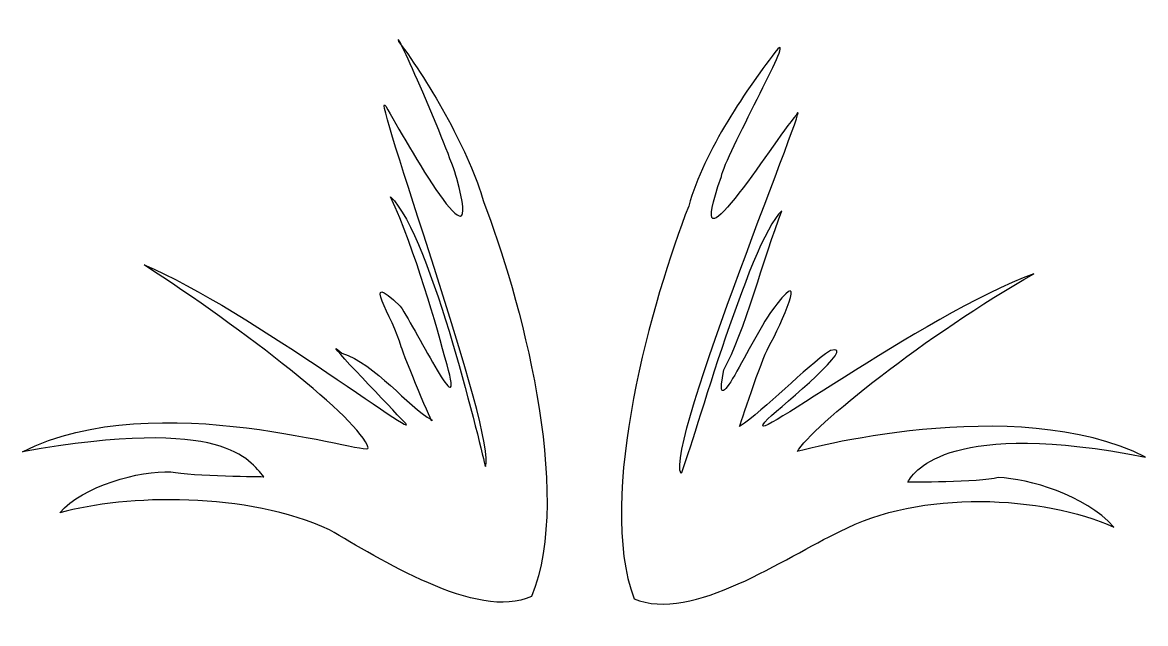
# Model space of a CAD drawing. Header units: centimetres. Extents: x -2.64 to 2.64, y -1.42 to 1.41.
import ezdxf

# ---------------------------------------------------------------- set-up
doc = ezdxf.new("R2010")
doc.units = ezdxf.units.CM
doc.header["$MEASUREMENT"] = 0
doc.layers.add('Camada 1', color=7, linetype='Continuous')

msp = doc.modelspace()

# ---------------------------------------------------------------- linework, layer by layer
at = {"layer": 'Camada 1'}
for points in [[(-0.24664, -1.28946), (-0.04595, -0.80268), (-0.30445, 0.13175), (-0.47207, 0.56453), (-0.47207, 0.56453), (-0.53372, 0.78718), (-0.72102, 1.11833), (-0.87156, 1.31634), (-0.87156, 1.31634), (-0.89614, 1.40529), (-0.63486, 0.80702), (-0.59782, 0.6734), (-0.59782, 0.6734), (-0.46251, 0.18392), (-0.83748, 0.84668), (-0.93114, 1.01238), (-0.93114, 1.01238), (-1.01263, 1.13353), (-0.39912, -0.56517), (-0.46344, -0.67868), (-0.46344, -0.67868), (-0.47569, -0.63418), (-0.71445, 0.40159), (-0.90934, 0.58719), (-0.90934, 0.58719), (-0.7911, 0.3325), (-0.69257, -0.02355), (-0.64341, -0.20148), (-0.64341, -0.20148), (-0.55726, -0.51308), (-0.78155, -0.04818), (-0.86309, 0.07303), (-0.86309, 0.07303), (-1.05811, 0.25866), (-0.89524, 0.01628), (-0.85833, -0.11731), (-0.85833, -0.11731), (-0.846, -0.16176), (-0.70305, -0.5054), (-0.71538, -0.46087), (-0.71538, -0.46087), (-0.82889, -0.39658), (-0.97949, -0.19867), (-1.13768, -0.14662), (-1.13768, -0.14662), (-1.26357, -0.03769), (-0.93025, -0.37665), (-0.86119, -0.45335), (-0.86119, -0.45335), (-0.66601, -0.63903), (-1.57982, 0.06637), (-2.06653, 0.26714), (-2.06653, 0.26714), (-1.59962, -0.03483), (-1.05143, -0.45814), (-1.0146, -0.59157), (-1.0146, -0.59157), (-1.00222, -0.63618), (-2.00776, -0.29143), (-2.63835, -0.60967), (-2.63835, -0.60967), (-1.67926, -0.44018), (-1.57314, -0.65031), (-1.50413, -0.72696), (-1.50413, -0.72696), (-1.50413, -0.72696), (-1.84015, -0.72418), (-1.94146, -0.70434), (-1.94146, -0.70434), (-2.08727, -0.69675), (-2.35429, -0.77062), (-2.46317, -0.89651), (-2.46317, -0.89651), (-2.15168, -0.81034), (-1.58081, -0.79618), (-1.19534, -0.97702), (-1.19534, -0.97702), (-0.96814, -1.10557), (-0.50133, -1.40773), (-0.24664, -1.28946), (-0.24664, -1.28946), (-0.24664, -1.28946), (-0.24664, -1.28946), (-0.24664, -1.28946)], [(0.23532, -1.29981), (0.05538, -0.8225), (0.32345, 0.11378), (0.49199, 0.54373), (0.49199, 0.54373), (0.56382, 0.80323), (0.76935, 1.09938), (0.91053, 1.28229), (0.91053, 1.28229), (0.98713, 1.35132), (0.66513, 0.78321), (0.64536, 0.6819), (0.64536, 0.6819), (0.45698, 0.1507), (0.88772, 0.84478), (0.99662, 0.97083), (0.99662, 0.97083), (1.09317, 1.14117), (0.37445, -0.59061), (0.45592, -0.71171), (0.45592, -0.71171), (0.48807, -0.65493), (0.77593, 0.38266), (0.92939, 0.52101), (0.92939, 0.52101), (0.84507, 0.30601), (0.75326, -0.05464), (0.65663, -0.22511), (0.65663, -0.22511), (0.59699, -0.52904), (0.79773, -0.04234), (0.90658, 0.08347), (0.90658, 0.08347), (1.04776, 0.26632), (0.93116, -0.0054), (0.86689, -0.1191), (0.86689, -0.1191), (0.83466, -0.17588), (0.73052, -0.49214), (0.73052, -0.49214), (0.73052, -0.49214), (0.85175, -0.41075), (1.03728, -0.2157), (1.15856, -0.13432), (1.15856, -0.13432), (1.29212, -0.09738), (0.94086, -0.38615), (0.864, -0.45521), (0.864, -0.45521), (0.67853, -0.65018), (1.59121, 0.03334), (2.11299, 0.22551), (2.11299, 0.22551), (1.61586, -0.05566), (1.06662, -0.49492), (1.00235, -0.60867), (1.00235, -0.60867), (1.00235, -0.60867), (2.02584, -0.32557), (2.63835, -0.6351), (2.63835, -0.6351), (1.7266, -0.45619), (1.55329, -0.69572), (1.52112, -0.75258), (1.52112, -0.75258), (1.52112, -0.75258), (1.85735, -0.75531), (1.94625, -0.7307), (1.94625, -0.7307), (2.09198, -0.73845), (2.35146, -0.81021), (2.4897, -0.96359), (2.4897, -0.96359), (2.16127, -0.81503), (1.57792, -0.78471), (1.20203, -0.98462), (1.20203, -0.98462), (0.94737, -1.10285), (0.50707, -1.4163), (0.23532, -1.29981), (0.23532, -1.29981), (0.23532, -1.29981), (0.23532, -1.29981), (0.23532, -1.29981)]]:
    msp.add_open_spline(points, degree=3, knots=[0, 0, 0, 0, 0.0454545, 0.0454545, 0.0454545, 0.0454545, 0.0909091, 0.0909091, 0.0909091, 0.0909091, 0.1363636, 0.1363636, 0.1363636, 0.1363636, 0.1818182, 0.1818182, 0.1818182, 0.1818182, 0.2272727, 0.2272727, 0.2272727, 0.2272727, 0.2727273, 0.2727273, 0.2727273, 0.2727273, 0.3181818, 0.3181818, 0.3181818, 0.3181818, 0.3636364, 0.3636364, 0.3636364, 0.3636364, 0.4090909, 0.4090909, 0.4090909, 0.4090909, 0.4545455, 0.4545455, 0.4545455, 0.4545455, 0.5, 0.5, 0.5, 0.5, 0.5454545, 0.5454545, 0.5454545, 0.5454545, 0.5909091, 0.5909091, 0.5909091, 0.5909091, 0.6363636, 0.6363636, 0.6363636, 0.6363636, 0.6818182, 0.6818182, 0.6818182, 0.6818182, 0.7272727, 0.7272727, 0.7272727, 0.7272727, 0.7727273, 0.7727273, 0.7727273, 0.7727273, 0.8181818, 0.8181818, 0.8181818, 0.8181818, 0.8636364, 0.8636364, 0.8636364, 0.8636364, 0.9090909, 0.9090909, 0.9090909, 0.9090909, 1, 1, 1, 1], dxfattribs=at)

doc.saveas('drawing.dxf')
